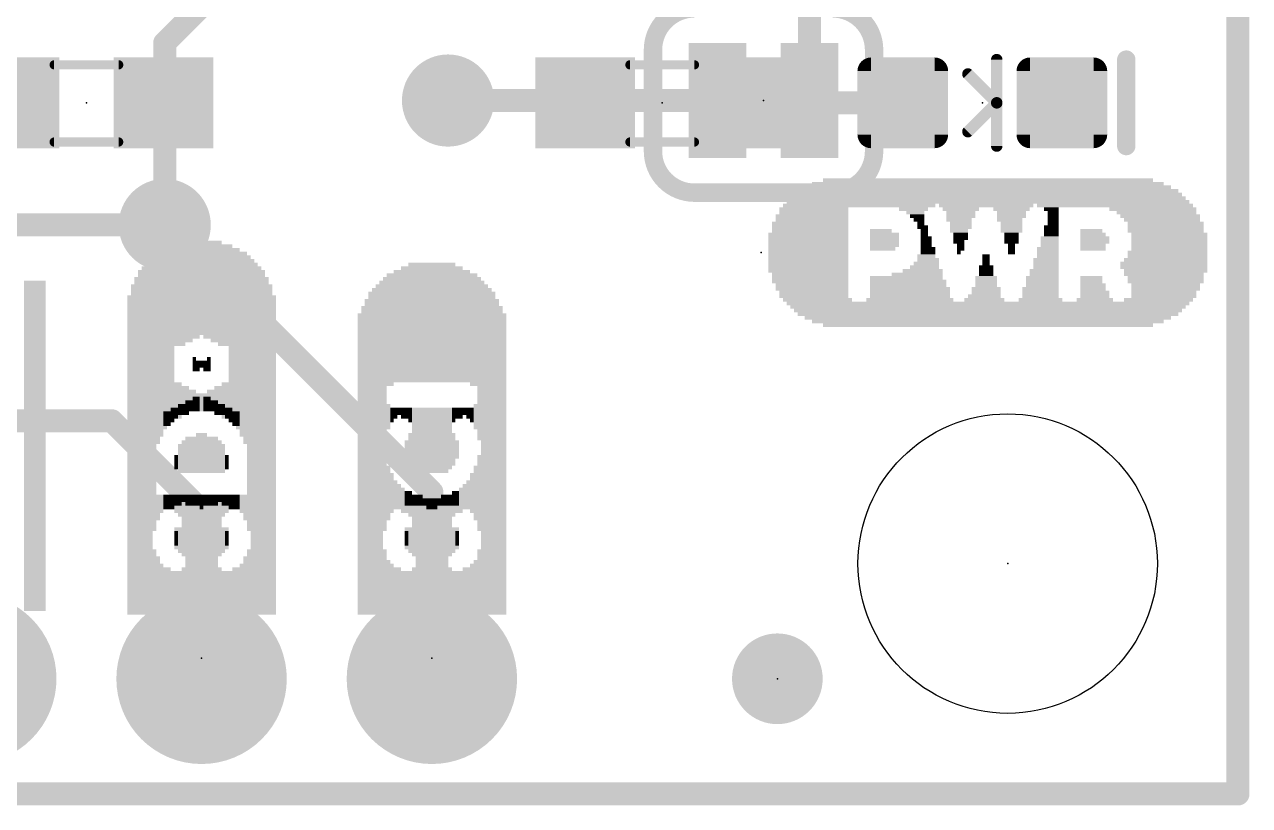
# Model space of a CAD drawing. Extents: x -34 to 73, y -13 to 26.
# Drawn here: x 12.02 to 25.53, y -0.13 to 8.48 of the extents above; entities that cross this region are included whole.
import ezdxf

# ---------------------------------------------------------------- set-up
doc = ezdxf.new("R2010")
doc.units = 0
for name, color, linetype in [('1', 12, 'CONTINUOUS'), ('16', 132, 'CONTINUOUS'), ('17', 110, 'CONTINUOUS'), ('18', 110, 'CONTINUOUS'), ('20', 31, 'CONTINUOUS'), ('21', 41, 'CONTINUOUS'), ('22', 40, 'CONTINUOUS'), ('23', 53, 'CONTINUOUS'), ('24', 53, 'CONTINUOUS'), ('51', 53, 'CONTINUOUS')]:
    doc.layers.add(name, color=color, linetype=linetype)

# ---------------------------------------------------------------- blocks, each defined once
blk = doc.blocks.new('RECT160000X160000R30')
at = {"const_width": 0.15}
blk.add_lwpolyline([(0.425, -0.35), (0.425, 0.35, 0.4142), (0.35, 0.425), (-0.35, 0.425, 0.4142), (-0.425, 0.35), (-0.425, -0.35, 0.4142), (-0.35, -0.425), (0.35, -0.425, 0.4142)], format="xyb", close=True, dxfattribs=at)
blk.add_solid([(-0.3754, -0.3754), (0.3754, -0.3754), (-0.3754, 0.3754), (0.3754, 0.3754)])
blk = doc.blocks.new('PIE')
at = {"const_width": 0.5}
blk.add_lwpolyline([(0, -0.25, 1), (0, 0.25, 1), (0, -0.25)], format="xyb", dxfattribs=at)
blk = doc.blocks.new('RECT')
blk.add_solid([(-0.5, -0.5), (0.5, -0.5), (-0.5, 0.5), (0.5, 0.5)])
blk = doc.blocks.new('ROUNDP')
at = {"const_width": 0.5}
blk.add_lwpolyline([(0, -0.25, 1), (0, 0.25, 1), (0, -0.25)], format="xyb", dxfattribs=at)
blk = doc.blocks.new('ROUNDV')
at = {"const_width": 0.5}
blk.add_lwpolyline([(0, -0.25, 1), (0, 0.25, 1), (0, -0.25)], format="xyb", dxfattribs=at)

msp = doc.modelspace()

# ---------------------------------------------------------------- linework, layer by layer
at = {"layer": '1', "const_width": 0.254}
for points in [[(25.4, 0), (25.4, 25.4)], [(13.55, 7.62), (13.5636, 7.6064)], [(13.5636, 7.6064), (13.5636, 6.2738)], [(16.6878, 7.6454), (18.1746, 7.6454)], [(18.1746, 7.6454), (18.2, 7.62)], [(21.7036, 7.62), (19.9, 7.62)], [(10.5156, 6.2738), (13.5636, 6.2738)], [(13.5636, 6.2738), (16.51, 3.3274)], [(12.9794, 4.1148), (7.112, 4.1148)], [(13.97, 3.1242), (12.9794, 4.1148)], [(16.51, 3.3274), (16.51, 1.27)], [(13.97, 1.27), (13.97, 3.1242)], [(0, 0), (25.4, 0)]]:
    msp.add_lwpolyline(points, dxfattribs=at)
at = {"layer": '1', "const_width": 0.127}
for points in [[(13.5949, 7.6649, 1), (13.5051, 7.5751)], [(13.6271, 7.6064, 1), (13.5001, 7.6064)], [(13.5187, 7.5615, 1), (13.6085, 7.6513)], [(16.6878, 7.7089, 1), (16.6878, 7.5819)], [(18.2195, 7.6903, 1), (18.1297, 7.6005)], [(18.1551, 7.5751, 1), (18.2449, 7.6649)], [(18.1746, 7.5819, 1), (18.1746, 7.7089)], [(19.9, 7.6835, 1), (19.9, 7.5565)], [(21.7036, 7.5565, 1), (21.7036, 7.6835)], [(13.6085, 6.3187, 1), (13.5187, 6.2289)], [(13.5636, 6.2103, 1), (13.5636, 6.3373)], [(13.5001, 6.2738, 1), (13.6271, 6.2738)], [(13.0243, 4.1597, 1), (12.9345, 4.0699)], [(12.9794, 4.0513, 1), (12.9794, 4.1783)], [(16.5735, 3.3274, 1), (16.4465, 3.3274)], [(16.4651, 3.2825, 1), (16.5549, 3.3723)], [(14.0335, 3.1242, 1), (13.9065, 3.1242)], [(13.9251, 3.0793, 1), (14.0149, 3.1691)], [(13.9065, 1.27, 1), (14.0335, 1.27)], [(16.4465, 1.27, 1), (16.5735, 1.27)], [(25.3365, 0, 1), (25.4635, 0)], [(25.4, -0.0635, 1), (25.4, 0.0635)]]:
    msp.add_lwpolyline(points, format="xyb", dxfattribs=at)
at = {"layer": '16', "const_width": 0.254}
for points in [[(25.4, 25.4), (25.4, 0)], [(20.6756, 7.6454), (20.6756, 11.8872)], [(16.9672, 11.684), (13.5636, 8.2804)], [(13.5636, 8.2804), (13.5636, 6.2738)], [(19.6596, 7.6454), (16.6878, 7.6454)], [(25.4, 0), (0, 0)]]:
    msp.add_lwpolyline(points, dxfattribs=at)
at = {"layer": '16', "const_width": 0.127}
for points in [[(13.6271, 8.2804, 1), (13.5001, 8.2804)], [(13.5187, 8.3253, 1), (13.6085, 8.2355)], [(16.6878, 7.7089, 1), (16.6878, 7.5819)], [(19.6596, 7.5819, 1), (19.6596, 7.7089)], [(20.6121, 7.6454, 1), (20.7391, 7.6454)], [(13.5001, 6.2738, 1), (13.6271, 6.2738)], [(25.3365, 0, 1), (25.4635, 0)], [(25.4, -0.0635, 1), (25.4, 0.0635)]]:
    msp.add_lwpolyline(points, format="xyb", dxfattribs=at)
at = {"layer": '20', "const_width": 0.2032}
for points in [[(25.4, 25.4), (25.4, 0)], [(25.4, 0), (0, 0)]]:
    msp.add_lwpolyline(points, dxfattribs=at)
at = {"layer": '20', "const_width": 0.1016}
for points in [[(25.3492, 0, 1), (25.4508, 0)], [(25.4, -0.0508, 1), (25.4, 0.0508)]]:
    msp.add_lwpolyline(points, format="xyb", dxfattribs=at)
at = {"layer": '20'}
msp.add_circle((22.86, 2.54), 1.651, dxfattribs=at)
at = {"layer": '21', "const_width": 0.2032}
msp.add_lwpolyline([(24.1681, 8.0962), (24.1681, 7.1438)], dxfattribs=at)
at = {"layer": '21', "const_width": 0.1016}
for points in [[(24.2189, 8.0962, 1), (24.1173, 8.0962)], [(24.1173, 7.1438, 1), (24.2189, 7.1438)]]:
    msp.add_lwpolyline(points, format="xyb", dxfattribs=at)
at = {"layer": '22'}
for points, const_width in [([(19.4056, 8.6614, 0.4142), (18.9484, 8.2042)], 0.2032), ([(21.3868, 8.2042, 0.4142), (20.9296, 8.6614)], 0.2032), ([(18.9992, 8.2042, 1), (18.8976, 8.2042)], 0.1016), ([(18.8976, 8.2042, 1), (18.9992, 8.2042)], 0.1016), ([(21.4376, 8.2042, 1), (21.336, 8.2042)], 0.1016), ([(21.336, 8.2042, 1), (21.4376, 8.2042)], 0.1016), ([(18.9484, 7.0866, 0.4142), (19.4056, 6.6294)], 0.2032), ([(18.9992, 7.0866, 1), (18.8976, 7.0866)], 0.1016), ([(20.9296, 6.6294, 0.4142), (21.3868, 7.0866)], 0.2032), ([(21.4376, 7.0866, 1), (21.336, 7.0866)], 0.1016), ([(18.8976, 7.0866, 1), (18.9992, 7.0866)], 0.1016), ([(21.336, 7.0866, 1), (21.4376, 7.0866)], 0.1016), ([(19.4056, 6.6802, 1), (19.4056, 6.5786)], 0.1016), ([(19.4056, 6.5786, 1), (19.4056, 6.6802)], 0.1016), ([(20.9296, 6.6802, 1), (20.9296, 6.5786)], 0.1016), ([(20.9296, 6.5786, 1), (20.9296, 6.6802)], 0.1016)]:
    msp.add_lwpolyline(points, format="xyb", dxfattribs=dict(at, const_width=const_width))
at = {"layer": '22', "const_width": 0.2032}
for points in [[(18.9484, 8.2042), (18.9484, 7.0866)], [(21.3868, 8.2042), (21.3868, 7.0866)], [(19.4056, 6.6294), (20.9296, 6.6294)]]:
    msp.add_lwpolyline(points, dxfattribs=at)
at = {"layer": '23'}
for p in [(12.7, 7.62), (19.05, 7.62), (22.5806, 7.62), (20.1422, 5.969), (22.86, 2.54), (13.97, 1.4986), (16.51, 1.4986), (20.32, 1.27)]:
    msp.add_point(p, dxfattribs=at)
at = {"layer": '24'}
for p in [(20.1676, 7.6454), (13.97, 1.4986), (16.51, 1.4986), (20.32, 1.27)]:
    msp.add_point(p, dxfattribs=at)
at = {"layer": '51'}
for points, const_width in [([(22.7394, 8.0962), (22.7394, 7.62)], 0.127), ([(13.056, 8.039), (12.344, 8.039)], 0.1016), ([(19.406, 8.039), (18.694, 8.039)], 0.1016), ([(22.7394, 7.62), (22.4219, 7.9375)], 0.127), ([(22.7394, 7.62), (22.4219, 7.3025)], 0.127), ([(22.7394, 7.62), (22.7394, 7.1438)], 0.127), ([(13.056, 7.188), (12.344, 7.188)], 0.1016), ([(19.406, 7.188), (18.694, 7.188)], 0.1016)]:
    msp.add_lwpolyline(points, dxfattribs=dict(at, const_width=const_width))
for points, const_width in [([(22.7711, 8.0962, 1), (22.7076, 8.0962)], 0.0635), ([(12.344, 8.0644, 1), (12.344, 8.0136)], 0.0508), ([(13.056, 8.0136, 1), (13.056, 8.0644)], 0.0508), ([(18.694, 8.0644, 1), (18.694, 8.0136)], 0.0508), ([(19.406, 8.0136, 1), (19.406, 8.0644)], 0.0508), ([(22.4443, 7.96, 1), (22.3994, 7.915)], 0.0635), ([(22.7711, 7.62, 1), (22.7076, 7.62)], 0.0635), ([(22.7076, 7.62, 1), (22.7711, 7.62)], 0.0635), ([(22.7618, 7.5975, 1), (22.7169, 7.6425)], 0.0635), ([(22.7169, 7.5975, 1), (22.7618, 7.6425)], 0.0635), ([(22.3994, 7.325, 1), (22.4443, 7.28)], 0.0635), ([(12.344, 7.2134, 1), (12.344, 7.1626)], 0.0508), ([(13.056, 7.1626, 1), (13.056, 7.2134)], 0.0508), ([(18.694, 7.2134, 1), (18.694, 7.1626)], 0.0508), ([(19.406, 7.1626, 1), (19.406, 7.2134)], 0.0508), ([(22.7076, 7.1438, 1), (22.7711, 7.1438)], 0.0635)]:
    msp.add_lwpolyline(points, format="xyb", dxfattribs=dict(at, const_width=const_width))

# ---------------------------------------------------------------- block references
at = {"layer": '1', "xscale": 1.1, "rotation": 180}
for p in [(11.85, 7.62), (13.55, 7.62), (18.2, 7.62), (19.9, 7.62)]:
    msp.add_blockref('RECT', p, dxfattribs=at)
at = {"layer": '1', "rotation": 270}
for p in [(21.7036, 7.62), (23.4576, 7.62)]:
    msp.add_blockref('RECT160000X160000R30', p, dxfattribs=at)
at = {"layer": '1'}
msp.add_blockref('PIE', (20.32, 1.27), dxfattribs=at)
at = {"layer": '16'}
for p, xscale, yscale in [((19.6596, 7.6454), 0.635, 1.27), ((20.6756, 7.6454), 0.635, 1.27), ((20.1676, 7.6454), 0.4064, 0.254)]:
    msp.add_blockref('RECT', p, dxfattribs=dict(at, xscale=xscale, yscale=yscale))
msp.add_blockref('PIE', (20.32, 1.27), dxfattribs=at)
at = {"layer": '17', "xscale": 1.8796, "yscale": 1.8796, "rotation": 90}
for p in [(11.43, 1.27), (11.43, 1.27), (13.97, 1.27), (13.97, 1.27), (16.51, 1.27), (16.51, 1.27)]:
    msp.add_blockref('ROUNDP', p, dxfattribs=at)
at = {"layer": '18', "xscale": 1.016, "yscale": 1.016}
for p in [(16.6878, 7.6454), (16.6878, 7.6454), (13.5636, 6.2738), (13.5636, 6.2738)]:
    msp.add_blockref('ROUNDV', p, dxfattribs=at)
at = {"layer": '21', "yscale": 0.04}
for p, xscale in [((22.6422, 6.769), 3.64), ((22.6422, 6.609), 4.28), ((22.6422, 6.649), 4.2), ((22.6422, 6.689), 4.04), ((22.6422, 6.729), 3.88), ((21.2222, 6.489), 1.68), ((22.6422, 6.529), 4.44), ((22.6422, 6.569), 4.36), ((22.6222, 6.489), 1.04), ((24.0422, 6.489), 1.72), ((20.7022, 6.369), 0.8), ((20.7222, 6.449), 0.76), ((20.7222, 6.409), 0.76), ((21.8222, 6.449), 0.32), ((21.8422, 6.409), 0.2), ((21.8622, 6.369), 0.16), ((22.3422, 6.449), 0.4), ((22.3422, 6.409), 0.32), ((22.3422, 6.369), 0.32), ((22.9022, 6.449), 0.4), ((22.9022, 6.409), 0.32), ((22.9022, 6.369), 0.32), ((23.3422, 6.449), 0.16), ((23.3622, 6.409), 0.12), ((23.3622, 6.369), 0.12), ((24.4622, 6.449), 0.96), ((24.5022, 6.409), 0.88), ((24.5422, 6.369), 0.88), ((20.6822, 6.289), 0.84), ((20.6822, 6.249), 0.84), ((20.6822, 6.209), 0.84), ((20.7022, 6.329), 0.8), ((21.4622, 6.209), 0.24), ((21.8822, 6.329), 0.12), ((21.9022, 6.289), 0.08), ((21.9222, 6.249), 0.12), ((21.9422, 6.209), 0.08), ((22.3222, 6.329), 0.28), ((22.3422, 6.289), 0.24), ((22.3422, 6.249), 0.24), ((22.3222, 6.209), 0.2), ((22.8822, 6.329), 0.28), ((22.9022, 6.289), 0.24), ((22.9022, 6.249), 0.24), ((22.9022, 6.209), 0.24), ((23.3422, 6.249), 0.16), ((23.3422, 6.209), 0.16), ((23.3622, 6.329), 0.12), ((23.3622, 6.289), 0.12), ((23.7822, 6.209), 0.24), ((24.5622, 6.329), 0.84), ((24.6022, 6.289), 0.84), ((24.6022, 6.249), 0.84), ((24.6022, 6.209), 0.84), ((20.6622, 6.169), 0.88), ((20.6622, 6.129), 0.88), ((20.6622, 6.089), 0.88), ((21.5022, 6.169), 0.32), ((21.5022, 6.129), 0.32), ((21.5022, 6.089), 0.32), ((21.9422, 6.169), 0.08), ((21.9622, 6.129), 0.12), ((21.9622, 6.089), 0.12), ((22.3422, 6.169), 0.16), ((22.3422, 6.129), 0.16), ((22.3222, 6.089), 0.12), ((22.9022, 6.169), 0.16), ((22.9022, 6.129), 0.16), ((22.9022, 6.089), 0.16), ((23.3222, 6.129), 0.2), ((23.3222, 6.089), 0.2), ((23.3422, 6.169), 0.16), ((23.8022, 6.169), 0.28), ((23.8222, 6.129), 0.32), ((23.8222, 6.089), 0.32), ((24.6422, 6.169), 0.84), ((24.6422, 6.129), 0.84), ((24.6422, 6.089), 0.84), ((20.6622, 6.049), 0.88), ((20.6622, 6.009), 0.88), ((20.6622, 5.969), 0.88), ((20.6622, 5.929), 0.88), ((21.5022, 6.049), 0.32), ((21.4822, 6.009), 0.28), ((21.9622, 5.929), 0.2), ((21.9622, 6.049), 0.12), ((21.9822, 6.009), 0.16), ((21.9822, 5.969), 0.16), ((22.3422, 6.049), 0.08), ((22.3422, 6.009), 0.08), ((22.3222, 5.969), 0.04), ((22.6222, 5.929), 0.08), ((22.9022, 6.049), 0.08), ((22.9022, 6.009), 0.08), ((22.9022, 5.969), 0.08), ((23.3022, 6.009), 0.24), ((23.3022, 5.969), 0.24), ((23.3022, 5.929), 0.24), ((23.3222, 6.049), 0.2), ((23.8022, 6.049), 0.28), ((23.8022, 6.009), 0.28), ((24.6222, 5.969), 0.88), ((24.6222, 5.929), 0.88), ((24.6422, 6.049), 0.84), ((24.6422, 6.009), 0.84), ((20.6622, 5.889), 0.88), ((20.6622, 5.849), 0.88), ((20.6622, 5.809), 0.88), ((21.9422, 5.809), 0.32), ((21.9622, 5.849), 0.28), ((21.9822, 5.889), 0.24), ((22.6222, 5.809), 0.16), ((22.6222, 5.889), 0.08), ((22.6222, 5.849), 0.08), ((23.2822, 5.889), 0.28), ((23.2822, 5.849), 0.28), ((23.2822, 5.809), 0.28), ((24.5822, 5.849), 0.96), ((24.5822, 5.809), 0.96), ((24.6022, 5.889), 0.92), ((20.6622, 5.769), 0.88), ((20.6822, 5.729), 0.84), ((20.6822, 5.689), 0.84), ((21.7422, 5.689), 0.8), ((21.8622, 5.729), 0.56), ((21.9222, 5.769), 0.44), ((22.6222, 5.689), 0.24), ((22.6222, 5.769), 0.16), ((22.6222, 5.729), 0.16), ((23.2422, 5.689), 0.36), ((23.2622, 5.769), 0.32), ((23.2622, 5.729), 0.32), ((23.7822, 5.689), 0.24), ((24.6022, 5.769), 0.92), ((24.5822, 5.729), 0.88), ((24.6022, 5.689), 0.84), ((20.6822, 5.649), 0.84), ((20.7022, 5.609), 0.8), ((20.7022, 5.569), 0.8), ((20.7222, 5.529), 0.76), ((21.7622, 5.649), 0.84), ((21.7622, 5.609), 0.84), ((21.7822, 5.569), 0.88), ((21.7822, 5.529), 0.88), ((22.6222, 5.569), 0.32), ((22.6222, 5.529), 0.32), ((22.6222, 5.649), 0.24), ((22.6222, 5.609), 0.24), ((23.2222, 5.569), 0.4), ((23.2222, 5.529), 0.4), ((23.2422, 5.649), 0.36), ((23.2422, 5.609), 0.36), ((23.7822, 5.649), 0.24), ((23.8022, 5.609), 0.28), ((23.8022, 5.569), 0.28), ((23.8222, 5.529), 0.32), ((24.6022, 5.649), 0.84), ((24.6022, 5.609), 0.76), ((24.6022, 5.569), 0.76), ((24.5822, 5.529), 0.72), ((20.7222, 5.489), 0.76), ((20.7622, 5.449), 0.76), ((22.6422, 5.409), 4.44), ((21.7822, 5.449), 0.96), ((21.7822, 5.489), 0.88), ((22.6022, 5.449), 0.44), ((22.6022, 5.489), 0.36), ((23.2222, 5.449), 0.48), ((23.2222, 5.489), 0.4), ((23.8222, 5.449), 0.4), ((23.8222, 5.489), 0.32), ((24.5222, 5.449), 0.76), ((24.5822, 5.489), 0.72), ((22.6422, 5.369), 4.36), ((22.6422, 5.329), 4.28), ((22.6422, 5.289), 4.2), ((22.6422, 5.249), 4.04), ((22.6422, 5.209), 3.88), ((22.6422, 5.169), 3.64)]:
    msp.add_blockref('RECT', p, dxfattribs=dict(at, xscale=xscale))
at = {"layer": '21', "yscale": 0.04, "rotation": 90}
for p, xscale in [((13.77, 5.5186), 1.16), ((13.81, 5.5386), 1.12), ((13.85, 5.5386), 1.12), ((13.89, 5.5586), 1.08), ((13.93, 5.5586), 1.08), ((13.97, 5.5786), 1.04), ((14.01, 5.5786), 1.04), ((14.13, 5.6186), 0.96), ((14.17, 5.6186), 0.96), ((13.49, 5.3986), 1.16), ((13.53, 5.4186), 1.12), ((13.57, 5.4386), 1.16), ((13.61, 5.4586), 1.12), ((13.65, 5.4786), 1.16), ((13.69, 5.4986), 1.12), ((13.73, 5.4986), 1.12), ((14.21, 5.6186), 0.88), ((14.25, 5.6186), 0.88), ((14.29, 5.6386), 0.84), ((14.33, 5.6186), 0.8), ((14.37, 5.6386), 0.76), ((14.41, 5.6186), 0.72), ((14.45, 5.6186), 0.72), ((13.33, 3.8986), 3.84), ((13.37, 3.9186), 3.88), ((13.41, 3.9386), 3.92), ((13.45, 4.4186), 3.04), ((14.49, 5.5586), 0.76), ((14.53, 3.9386), 3.92), ((14.57, 3.9186), 3.88), ((14.61, 3.8986), 3.84), ((16.19, 5.1786), 1.28), ((16.23, 5.1786), 1.28), ((16.27, 5.1986), 1.32), ((16.31, 5.1986), 1.32), ((16.35, 5.1986), 1.32), ((16.39, 5.1986), 1.32), ((16.43, 5.1986), 1.32), ((16.47, 5.1986), 1.32), ((16.51, 5.1986), 1.32), ((16.55, 5.1986), 1.32), ((16.59, 5.1986), 1.32), ((16.63, 5.1986), 1.32), ((16.67, 5.1986), 1.32), ((16.71, 5.1986), 1.32), ((16.75, 5.1986), 1.32), ((16.79, 5.1786), 1.28), ((16.83, 5.1786), 1.28), ((13.25, 3.8386), 3.72), ((13.29, 3.8786), 3.8), ((14.65, 3.8786), 3.8), ((14.69, 3.8386), 3.72), ((15.99, 4.7986), 1.8), ((16.03, 5.1186), 1.24), ((16.07, 5.1186), 1.24), ((16.11, 5.1586), 1.24), ((16.15, 5.1586), 1.24), ((16.87, 5.3986), 0.76), ((16.91, 5.3986), 0.76), ((16.95, 5.3786), 0.72), ((16.99, 5.3786), 0.72), ((17.03, 5.3386), 0.72), ((12.03, 3.8386), 3.64), ((12.07, 3.8386), 3.64), ((12.11, 3.8386), 3.64), ((12.15, 3.8386), 3.64), ((12.19, 3.8386), 3.64), ((12.23, 3.8386), 3.64), ((13.21, 3.7986), 3.64), ((14.73, 3.7986), 3.64), ((15.87, 3.7786), 3.6), ((15.91, 3.7986), 3.64), ((15.95, 3.8186), 3.68), ((17.07, 3.8186), 3.68), ((17.11, 3.7986), 3.64), ((17.15, 3.7786), 3.6), ((13.17, 3.7386), 3.52), ((14.77, 3.7386), 3.52), ((15.79, 3.7186), 3.48), ((15.83, 3.7586), 3.56), ((17.19, 3.7586), 3.56), ((17.23, 3.7186), 3.48), ((15.71, 3.6386), 3.32), ((15.75, 3.6786), 3.4), ((17.27, 3.6786), 3.4), ((17.31, 3.6386), 3.32), ((14.45, 4.7386), 0.56), ((14.49, 4.7186), 0.6), ((14.29, 4.7386), 0.4), ((14.33, 4.7186), 0.44), ((14.37, 4.7386), 0.48), ((14.41, 4.7186), 0.52), ((13.93, 4.7386), 0.08), ((13.97, 4.7386), 0.08), ((14.01, 4.7186), 0.12), ((14.05, 4.7386), 0.16), ((13.49, 4.2586), 0.8), ((13.53, 4.2786), 0.68), ((13.57, 4.2986), 0.56), ((13.61, 4.3186), 0.52), ((13.65, 4.3186), 0.44), ((13.69, 4.3386), 0.4), ((13.73, 4.3386), 0.4), ((13.77, 4.3386), 0.32), ((13.81, 4.3386), 0.32), ((13.85, 4.3386), 0.24), ((13.89, 4.3386), 0.24), ((13.93, 4.3186), 0.2), ((13.97, 4.3186), 0.2), ((14.01, 4.2986), 0.16), ((14.05, 4.2986), 0.16), ((14.09, 4.2786), 0.12), ((14.13, 4.2586), 0.16), ((14.17, 4.2386), 0.12), ((14.21, 4.2386), 0.12), ((14.25, 4.1986), 0.12), ((14.29, 4.1786), 0.16), ((14.33, 4.1386), 0.16), ((14.37, 4.1386), 0.16), ((14.41, 4.0986), 0.24), ((14.45, 4.0786), 0.28), ((14.49, 4.0386), 0.44), ((16.03, 4.1586), 0.28), ((16.07, 4.1786), 0.16), ((16.11, 4.1986), 0.12), ((16.15, 4.2186), 0.08), ((16.19, 4.2186), 0.08), ((16.23, 4.1986), 0.12), ((16.27, 4.1786), 0.16), ((16.31, 4.1586), 0.2), ((16.35, 3.9186), 0.68), ((16.39, 3.8986), 0.72), ((16.43, 3.8986), 0.72), ((16.47, 3.8986), 0.72), ((16.51, 3.8986), 0.72), ((16.55, 3.8986), 0.72), ((16.59, 3.8986), 0.72), ((16.63, 3.8986), 0.72), ((16.67, 3.8986), 0.72), ((16.71, 3.9186), 0.68), ((16.75, 4.1786), 0.16), ((16.79, 4.1986), 0.12), ((16.83, 4.1986), 0.12), ((16.87, 4.2186), 0.08), ((16.91, 4.2186), 0.08), ((16.95, 4.1986), 0.12), ((16.99, 4.1786), 0.24), ((17.03, 4.1386), 0.32), ((13.85, 3.7386), 0.4), ((13.89, 3.7386), 0.4), ((13.93, 3.7586), 0.44), ((13.97, 3.7586), 0.44), ((14.01, 3.7586), 0.44), ((14.05, 3.7386), 0.4), ((14.09, 3.7386), 0.4), ((14.13, 3.7386), 0.4), ((16.27, 3.7986), 0.28), ((16.31, 3.8186), 0.4), ((16.75, 3.7986), 0.36), ((13.77, 3.6986), 0.32), ((13.81, 3.7186), 0.36), ((14.17, 3.7186), 0.36), ((14.21, 3.6986), 0.32), ((16.79, 3.7986), 0.2), ((13.73, 3.6586), 0.24), ((14.25, 3.6586), 0.16), ((15.99, 3.3186), 0.84), ((16.03, 3.3186), 0.6), ((16.07, 3.3186), 0.44), ((16.99, 3.2986), 0.48), ((17.03, 3.2986), 0.64), ((16.11, 3.2986), 0.32), ((16.15, 3.2786), 0.28), ((16.19, 3.2386), 0.28), ((16.83, 3.2786), 0.2), ((16.87, 3.2786), 0.2), ((16.91, 3.2786), 0.28), ((16.95, 3.2986), 0.4), ((13.49, 3.1586), 0.28), ((13.53, 3.1986), 0.2), ((13.57, 3.2186), 0.16), ((13.61, 3.2186), 0.16), ((13.65, 3.2186), 0.16), ((13.69, 3.1986), 0.2), ((13.73, 3.1786), 0.24), ((13.77, 2.9986), 0.6), ((13.81, 3.0186), 0.56), ((13.85, 3.0586), 0.48), ((13.89, 3.1386), 0.32), ((13.93, 3.1986), 0.2), ((13.97, 3.2186), 0.16), ((14.01, 3.2386), 0.12), ((14.05, 3.2386), 0.12), ((14.09, 3.2386), 0.12), ((14.13, 3.2386), 0.12), ((14.17, 3.2586), 0.08), ((14.21, 3.2386), 0.12), ((14.25, 3.2386), 0.12), ((14.29, 3.2386), 0.12), ((14.33, 3.2386), 0.12), ((14.37, 3.2186), 0.16), ((14.41, 3.1986), 0.2), ((14.45, 3.1786), 0.24), ((14.49, 3.1586), 0.36), ((16.23, 3.2186), 0.24), ((16.27, 3.1986), 0.28), ((16.31, 2.9986), 0.6), ((16.35, 3.0186), 0.56), ((16.39, 3.0586), 0.48), ((16.43, 3.1186), 0.28), ((16.47, 3.1586), 0.2), ((16.51, 3.1986), 0.12), ((16.55, 3.1986), 0.12), ((16.59, 3.2186), 0.08), ((16.63, 3.2386), 0.12), ((16.67, 3.2386), 0.12), ((16.71, 3.2386), 0.12), ((16.75, 3.2586), 0.16), ((16.79, 3.2586), 0.16), ((13.69, 2.8186), 0.16), ((13.73, 2.8186), 0.24), ((14.13, 2.4586), 0.96), ((14.17, 2.7786), 0.32), ((14.21, 2.7986), 0.28), ((14.25, 2.8186), 0.24), ((16.23, 2.8186), 0.16), ((16.27, 2.8186), 0.24), ((16.67, 2.4386), 0.92), ((16.71, 2.7786), 0.32), ((16.75, 2.7986), 0.28), ((16.79, 2.8186), 0.24), ((14.09, 2.3986), 0.84), ((16.63, 2.3986), 0.84), ((13.45, 2.3386), 0.72), ((13.49, 2.2986), 0.64), ((14.01, 2.2786), 0.6), ((14.05, 2.3386), 0.72), ((14.45, 2.2786), 0.6), ((14.49, 2.3186), 0.68), ((15.99, 2.3386), 0.72), ((16.03, 2.2786), 0.6), ((16.55, 2.2786), 0.6), ((16.59, 2.3186), 0.68), ((16.99, 2.2786), 0.6), ((17.03, 2.2986), 0.64), ((13.53, 2.2586), 0.56), ((13.57, 2.2386), 0.52), ((13.61, 2.2386), 0.52), ((13.65, 2.2186), 0.48), ((13.69, 2.2186), 0.48), ((13.73, 2.2186), 0.48), ((13.77, 2.2186), 0.48), ((13.81, 2.2186), 0.48), ((13.85, 2.2186), 0.48), ((13.89, 2.2386), 0.52), ((13.93, 2.2386), 0.52), ((13.97, 2.2586), 0.56), ((14.17, 2.2386), 0.52), ((14.21, 2.2186), 0.48), ((14.25, 2.2186), 0.48), ((14.29, 2.2186), 0.48), ((14.33, 2.2186), 0.48), ((14.37, 2.2386), 0.52), ((14.41, 2.2386), 0.52), ((16.07, 2.2586), 0.56), ((16.11, 2.2386), 0.52), ((16.15, 2.2386), 0.52), ((16.19, 2.2186), 0.48), ((16.23, 2.2186), 0.48), ((16.27, 2.2186), 0.48), ((16.31, 2.2186), 0.48), ((16.35, 2.2186), 0.48), ((16.39, 2.2186), 0.48), ((16.43, 2.2186), 0.48), ((16.47, 2.2386), 0.52), ((16.51, 2.2586), 0.56), ((16.71, 2.2386), 0.52), ((16.75, 2.2186), 0.48), ((16.79, 2.2186), 0.48), ((16.87, 2.2186), 0.48), ((16.91, 2.2186), 0.48), ((16.95, 2.2386), 0.52), ((16.83, 2.1986), 0.44)]:
    msp.add_blockref('RECT', p, dxfattribs=dict(at, xscale=xscale))
for p in [(14.05, 5.5986), (14.09, 5.5986)]:
    msp.add_blockref('RECT', p, dxfattribs=at)
at = {"layer": '22', "yscale": 0.04, "rotation": 90}
for p, xscale in [((13.77, 5.6186), 0.96), ((13.81, 5.6186), 0.96), ((13.93, 5.5786), 1.04), ((13.97, 5.5786), 1.04), ((14.01, 5.5586), 1.08), ((14.05, 5.5586), 1.08), ((14.09, 5.5386), 1.12), ((14.13, 5.5386), 1.12), ((14.17, 5.5186), 1.16), ((13.49, 5.6186), 0.72), ((13.53, 5.6186), 0.72), ((13.57, 5.6386), 0.76), ((13.61, 5.6186), 0.8), ((13.65, 5.6386), 0.84), ((13.69, 5.6186), 0.88), ((13.73, 5.6186), 0.88), ((14.21, 5.4986), 1.12), ((14.25, 5.4986), 1.12), ((14.29, 5.4786), 1.16), ((14.33, 5.4586), 1.12), ((14.37, 5.4386), 1.16), ((14.41, 5.4186), 1.12), ((14.45, 5.3986), 1.16), ((13.33, 3.8986), 3.84), ((13.37, 3.9186), 3.88), ((13.41, 3.9386), 3.92), ((13.45, 5.5586), 0.76), ((14.49, 4.4186), 3.04), ((14.53, 3.9386), 3.92), ((14.57, 3.9186), 3.88), ((14.61, 3.8986), 3.84), ((16.19, 5.1786), 1.28), ((16.23, 5.1786), 1.28), ((16.27, 5.1986), 1.32), ((16.31, 5.1986), 1.32), ((16.35, 5.1986), 1.32), ((16.39, 5.1986), 1.32), ((16.43, 5.1986), 1.32), ((16.47, 5.1986), 1.32), ((16.51, 5.1986), 1.32), ((16.55, 5.1986), 1.32), ((16.59, 5.1986), 1.32), ((16.63, 5.1986), 1.32), ((16.67, 5.1986), 1.32), ((16.71, 5.1986), 1.32), ((16.75, 5.1986), 1.32), ((16.79, 5.1786), 1.28), ((16.83, 5.1786), 1.28), ((13.25, 3.8386), 3.72), ((13.29, 3.8786), 3.8), ((14.65, 3.8786), 3.8), ((14.69, 3.8386), 3.72), ((15.99, 5.3386), 0.72), ((16.03, 5.3786), 0.72), ((16.07, 5.3786), 0.72), ((16.11, 5.3986), 0.76), ((16.15, 5.3986), 0.76), ((16.87, 5.1586), 1.24), ((16.91, 5.1586), 1.24), ((16.95, 5.1186), 1.24), ((16.99, 5.1186), 1.24), ((17.03, 4.7986), 1.8), ((12.03, 3.8386), 3.64), ((12.07, 3.8386), 3.64), ((12.11, 3.8386), 3.64), ((12.15, 3.8386), 3.64), ((12.19, 3.8386), 3.64), ((12.23, 3.8386), 3.64), ((13.21, 3.7986), 3.64), ((14.73, 3.7986), 3.64), ((15.87, 3.7786), 3.6), ((15.91, 3.7986), 3.64), ((15.95, 3.8186), 3.68), ((17.07, 3.8186), 3.68), ((17.11, 3.7986), 3.64), ((17.15, 3.7786), 3.6), ((13.17, 3.7386), 3.52), ((14.77, 3.7386), 3.52), ((15.79, 3.7186), 3.48), ((15.83, 3.7586), 3.56), ((17.19, 3.7586), 3.56), ((17.23, 3.7186), 3.48), ((15.71, 3.6386), 3.32), ((15.75, 3.6786), 3.4), ((17.27, 3.6786), 3.4), ((17.31, 3.6386), 3.32), ((13.45, 4.7186), 0.6), ((13.49, 4.7386), 0.56), ((13.53, 4.7186), 0.52), ((13.57, 4.7386), 0.48), ((13.61, 4.7186), 0.44), ((13.65, 4.7386), 0.4), ((13.89, 4.7386), 0.16), ((13.93, 4.7186), 0.12), ((13.97, 4.7386), 0.08), ((14.01, 4.7386), 0.08), ((14.41, 4.2786), 0.68), ((14.45, 4.2586), 0.8), ((14.05, 4.3386), 0.24), ((14.09, 4.3386), 0.24), ((14.13, 4.3386), 0.32), ((14.17, 4.3386), 0.32), ((14.21, 4.3386), 0.4), ((14.25, 4.3386), 0.4), ((14.29, 4.3186), 0.44), ((14.33, 4.3186), 0.52), ((14.37, 4.2986), 0.56), ((13.81, 4.2586), 0.16), ((13.85, 4.2786), 0.12), ((13.89, 4.2986), 0.16), ((13.93, 4.2986), 0.16), ((13.97, 4.3186), 0.2), ((14.01, 4.3186), 0.2), ((13.45, 4.0386), 0.44), ((13.49, 4.0786), 0.28), ((13.53, 4.0986), 0.24), ((13.57, 4.1386), 0.16), ((13.61, 4.1386), 0.16), ((13.65, 4.1786), 0.16), ((13.69, 4.1986), 0.12), ((13.73, 4.2386), 0.12), ((13.77, 4.2386), 0.12), ((15.99, 4.1386), 0.32), ((16.03, 4.1786), 0.24), ((16.07, 4.1986), 0.12), ((16.11, 4.2186), 0.08), ((16.15, 4.2186), 0.08), ((16.19, 4.1986), 0.12), ((16.23, 4.1986), 0.12), ((16.27, 4.1786), 0.16), ((16.31, 3.9186), 0.68), ((16.35, 3.8986), 0.72), ((16.39, 3.8986), 0.72), ((16.43, 3.8986), 0.72), ((16.47, 3.8986), 0.72), ((16.51, 3.8986), 0.72), ((16.55, 3.8986), 0.72), ((16.59, 3.8986), 0.72), ((16.63, 3.8986), 0.72), ((16.67, 3.9186), 0.68), ((16.71, 4.1586), 0.2), ((16.75, 4.1786), 0.16), ((16.79, 4.1986), 0.12), ((16.83, 4.2186), 0.08), ((16.87, 4.2186), 0.08), ((16.91, 4.1986), 0.12), ((16.95, 4.1786), 0.16), ((16.99, 4.1586), 0.28), ((13.81, 3.7386), 0.4), ((13.85, 3.7386), 0.4), ((13.89, 3.7386), 0.4), ((13.93, 3.7586), 0.44), ((13.97, 3.7586), 0.44), ((14.01, 3.7586), 0.44), ((14.05, 3.7386), 0.4), ((14.09, 3.7386), 0.4), ((16.27, 3.7986), 0.36), ((16.71, 3.8186), 0.4), ((16.75, 3.7986), 0.28), ((13.73, 3.6986), 0.32), ((13.77, 3.7186), 0.36), ((14.13, 3.7186), 0.36), ((14.17, 3.6986), 0.32), ((16.23, 3.7986), 0.2), ((13.69, 3.6586), 0.16), ((14.21, 3.6586), 0.24), ((17.03, 3.3186), 0.84), ((15.99, 3.2986), 0.64), ((16.03, 3.2986), 0.48), ((16.95, 3.3186), 0.44), ((16.99, 3.3186), 0.6), ((16.07, 3.2986), 0.4), ((16.11, 3.2786), 0.28), ((16.15, 3.2786), 0.2), ((16.19, 3.2786), 0.2), ((16.83, 3.2386), 0.28), ((16.87, 3.2786), 0.28), ((16.91, 3.2986), 0.32), ((13.45, 3.1586), 0.36), ((13.49, 3.1786), 0.24), ((13.53, 3.1986), 0.2), ((13.57, 3.2186), 0.16), ((13.61, 3.2386), 0.12), ((13.65, 3.2386), 0.12), ((13.69, 3.2386), 0.12), ((13.73, 3.2386), 0.12), ((13.77, 3.2586), 0.08), ((13.81, 3.2386), 0.12), ((13.85, 3.2386), 0.12), ((13.89, 3.2386), 0.12), ((13.93, 3.2386), 0.12), ((13.97, 3.2186), 0.16), ((14.01, 3.1986), 0.2), ((14.05, 3.1386), 0.32), ((14.09, 3.0586), 0.48), ((14.13, 3.0186), 0.56), ((14.17, 2.9986), 0.6), ((14.21, 3.1786), 0.24), ((14.25, 3.1986), 0.2), ((14.29, 3.2186), 0.16), ((14.33, 3.2186), 0.16), ((14.37, 3.2186), 0.16), ((14.41, 3.1986), 0.2), ((14.45, 3.1586), 0.28), ((16.23, 3.2586), 0.16), ((16.27, 3.2586), 0.16), ((16.31, 3.2386), 0.12), ((16.35, 3.2386), 0.12), ((16.39, 3.2386), 0.12), ((16.43, 3.2186), 0.08), ((16.47, 3.1986), 0.12), ((16.51, 3.1986), 0.12), ((16.55, 3.1586), 0.2), ((16.59, 3.1186), 0.28), ((16.63, 3.0586), 0.48), ((16.67, 3.0186), 0.56), ((16.71, 2.9986), 0.6), ((16.75, 3.1986), 0.28), ((16.79, 3.2186), 0.24), ((13.69, 2.8186), 0.24), ((13.73, 2.7986), 0.28), ((13.77, 2.7786), 0.32), ((13.81, 2.4586), 0.96), ((14.21, 2.8186), 0.24), ((14.25, 2.8186), 0.16), ((16.23, 2.8186), 0.24), ((16.27, 2.7986), 0.28), ((16.31, 2.7786), 0.32), ((16.35, 2.4386), 0.92), ((16.75, 2.8186), 0.24), ((16.79, 2.8186), 0.16), ((13.85, 2.3986), 0.84), ((16.39, 2.3986), 0.84), ((13.45, 2.3186), 0.68), ((13.49, 2.2786), 0.6), ((13.89, 2.3386), 0.72), ((13.93, 2.2786), 0.6), ((14.45, 2.2986), 0.64), ((14.49, 2.3386), 0.72), ((15.99, 2.2986), 0.64), ((16.03, 2.2786), 0.6), ((16.43, 2.3186), 0.68), ((16.47, 2.2786), 0.6), ((16.99, 2.2786), 0.6), ((17.03, 2.3386), 0.72), ((13.53, 2.2386), 0.52), ((13.57, 2.2386), 0.52), ((13.61, 2.2186), 0.48), ((13.65, 2.2186), 0.48), ((13.69, 2.2186), 0.48), ((13.73, 2.2186), 0.48), ((13.77, 2.2386), 0.52), ((13.97, 2.2586), 0.56), ((14.01, 2.2386), 0.52), ((14.05, 2.2386), 0.52), ((14.09, 2.2186), 0.48), ((14.13, 2.2186), 0.48), ((14.17, 2.2186), 0.48), ((14.21, 2.2186), 0.48), ((14.25, 2.2186), 0.48), ((14.29, 2.2186), 0.48), ((14.33, 2.2386), 0.52), ((14.37, 2.2386), 0.52), ((14.41, 2.2586), 0.56), ((16.07, 2.2386), 0.52), ((16.11, 2.2186), 0.48), ((16.15, 2.2186), 0.48), ((16.23, 2.2186), 0.48), ((16.27, 2.2186), 0.48), ((16.31, 2.2386), 0.52), ((16.51, 2.2586), 0.56), ((16.55, 2.2386), 0.52), ((16.59, 2.2186), 0.48), ((16.63, 2.2186), 0.48), ((16.67, 2.2186), 0.48), ((16.71, 2.2186), 0.48), ((16.75, 2.2186), 0.48), ((16.79, 2.2186), 0.48), ((16.83, 2.2186), 0.48), ((16.87, 2.2386), 0.52), ((16.91, 2.2386), 0.52), ((16.95, 2.2586), 0.56), ((16.19, 2.1986), 0.44)]:
    msp.add_blockref('RECT', p, dxfattribs=dict(at, xscale=xscale))
for p in [(13.85, 5.5986), (13.89, 5.5986)]:
    msp.add_blockref('RECT', p, dxfattribs=at)
at = {"layer": '51', "xscale": 0.5001, "yscale": 0.95, "rotation": 180}
for p in [(12.1197, 7.6149), (13.2881, 7.6149), (18.4698, 7.6149), (19.6381, 7.6149)]:
    msp.add_blockref('RECT', p, dxfattribs=at)
at = {"layer": '51', "xscale": 0.508, "yscale": 0.508}
for p in [(13.97, 1.27), (16.51, 1.27)]:
    msp.add_blockref('RECT', p, dxfattribs=at)

doc.saveas('drawing.dxf')
